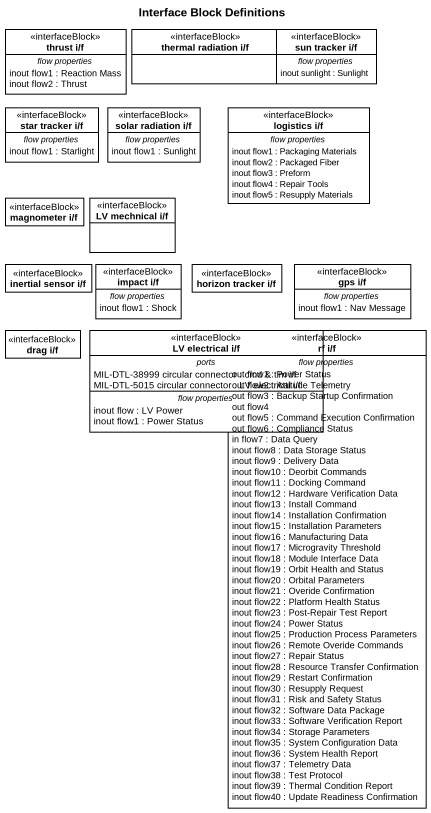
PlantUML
@startuml
title Interface Block Definitions
hide circle
hide empty members
class "thrust i/f" as thrust_i_f <<interfaceBlock>> {
  -- flow properties --
  inout flow1 : Reaction Mass
  inout flow2 : Thrust
}
class "thermal radiation i/f" as thermal_radiation_i_f <<interfaceBlock>>
class "sun tracker i/f" as sun_tracker_i_f <<interfaceBlock>> {
  -- flow properties --
  inout sunlight : Sunlight
}
class "star tracker i/f" as star_tracker_i_f <<interfaceBlock>> {
  -- flow properties --
  inout flow1 : Starlight
}
class "solar radiation i/f" as solar_radiation_i_f <<interfaceBlock>> {
  -- flow properties --
  inout flow1 : Sunlight
}
class "logistics i/f" as logistics_i_f <<interfaceBlock>> {
  -- flow properties --
  inout flow1 : Packaging Materials
  inout flow2 : Packaged Fiber
  inout flow3 : Preform
  inout flow4 : Repair Tools
  inout flow5 : Resupply Materials
}
class "magnometer i/f" as magnometer_i_f <<interfaceBlock>>
class "LV mechnical i/f" as LV_mechnical_i_f <<interfaceBlock>>
class "inertial sensor i/f" as inertial_sensor_i_f <<interfaceBlock>>
class "impact i/f" as impact_i_f <<interfaceBlock>> {
  -- flow properties --
  inout flow1 : Shock
}
class "horizon tracker i/f" as horizon_tracker_i_f <<interfaceBlock>>
class "gps i/f" as gps_i_f <<interfaceBlock>> {
  -- flow properties --
  inout flow1 : Nav Message
}
class "drag i/f" as drag_i_f <<interfaceBlock>>
class "LV electrical i/f" as LV_electrical_i_f <<interfaceBlock>> {
  -- ports --
  MIL-DTL-38999 circular connector : cmd & tlm i/f
  MIL-DTL-5015 circular connector : LV electrical i/f
  -- flow properties --
  inout flow : LV Power
  inout flow1 : Power Status
}
class "rf i/f" as rf_i_f <<interfaceBlock>> {
  -- flow properties --
  out flow1 : Power Status
  out flow2 : Attitude Telemetry
  out flow3 : Backup Startup Confirmation
  out flow4
  out flow5 : Command Execution Confirmation
  out flow6 : Compliance Status
  in flow7 : Data Query
  inout flow8 : Data Storage Status
  inout flow9 : Delivery Data
  inout flow10 : Deorbit Commands
  inout flow11 : Docking Command
  inout flow12 : Hardware Verification Data
  inout flow13 : Install Command
  inout flow14 : Installation Confirmation
  inout flow15 : Installation Parameters
  inout flow16 : Manufacturing Data
  inout flow17 : Microgravity Threshold
  inout flow18 : Module Interface Data
  inout flow19 : Orbit Health and Status
  inout flow20 : Orbital Parameters
  inout flow21 : Overide Confirmation
  inout flow22 : Platform Health Status
  inout flow23 : Post-Repair Test Report
  inout flow24 : Power Status
  inout flow25 : Production Process Parameters
  inout flow26 : Remote Overide Commands
  inout flow27 : Repair Status
  inout flow28 : Resource Transfer Confirmation
  inout flow29 : Restart Confirmation
  inout flow30 : Resupply Request
  inout flow31 : Risk and Safety Status
  inout flow32 : Software Data Package
  inout flow33 : Software Verification Report
  inout flow34 : Storage Parameters
  inout flow35 : System Configuration Data
  inout flow36 : System Health Report
  inout flow37 : Telemetry Data
  inout flow38 : Test Protocol
  inout flow39 : Thermal Condition Report
  inout flow40 : Update Readiness Confirmation
}
@enduml
